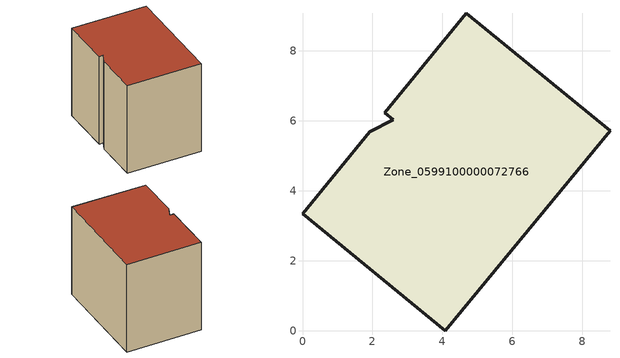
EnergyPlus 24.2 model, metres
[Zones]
Zone_0599100000072766
 floor ground (C_G): 4.68,9.07 8.79,5.71 4.08,0 0,3.34 1.92,5.68 2.59,6.03 2.36,6.22 z0
 wall outside (C_F): 4.08,0 8.79,5.71 4.68,9.07 2.36,6.22 2.59,6.03 1.92,5.68 0,3.34 4.08,0 z0:6.6
 roof outside (C_R): 8.79,5.71 4.68,9.07 2.36,6.22 2.59,6.03 1.92,5.68 0,3.34 4.08,0 z6.6
[BUILDING]
Pand.0599100000072766: North Axis=0; Terrain=City; Loads Convergence Tolerance Value=0.04; Temperature Convergence Tolerance Value=0.4; Solar Distribution=FullExterior; Maximum Number of Warmup Days=25; Minimum Number of Warmup Days=1
[Site:Location]
Rotterdam.The.Hague.AP_ZH_NLD Design_Conditions: Latitude=51.96; Longitude=4.45; Time Zone=1; Elevation=-4.5
[SITE:GROUNDTEMPERATURE:BUILDINGSURFACE]
18, 18, 18, 18, 18, 18, 18, 18, 18, 18, 18, 18
[MATERIAL] Thermal Absorptance=0.9; Solar Absorptance=0.7; Visible Absorptance=0.7
Name | Roughness | Thickness | Conductivity | Density | Specific Heat
G.TC.1946 | MediumSmooth | 0.15 | 1 | 540 | 1210
F.TC.1946 | Rough | 0.3 | 0.857143 | 1920 | 840
R.TC.1946 | MediumRough | 0.2 | 0.909091 | 1500 | 1000
[CONSTRUCTION]
C_G: G.TC.1946
C_F: F.TC.1946
C_R: R.TC.1946
[ZONE]
Zone_0599100000072766: Type=1; Multiplier=1; Ceiling Height=Autocalculate; Volume=Autocalculate; Floor Area=autocalculate; Part of Total Floor Area=Yes
[ZONEINFILTRATION:DESIGNFLOWRATE]
Infil_Zone_0599100000072766: Zone or ZoneList or Space or SpaceList=Zone_0599100000072766; Schedule=AlwaysOn; Design Flow Rate Calculation Method=Flow/Area; Flow Rate per Floor Area=0.003; Constant Term Coefficient=1; Temperature Term Coefficient=0; Velocity Term Coefficient=0; Velocity Squared Term Coefficient=0
[HVACTEMPLATE:ZONE:IDEALLOADSAIRSYSTEM]
Zone_0599100000072766: Maximum Heating Supply Air Temperature=50; Minimum Cooling Supply Air Temperature=13; Maximum Heating Supply Air Humidity Ratio=0.0156; Minimum Cooling Supply Air Humidity Ratio=0.0077; Heating Limit=NoLimit; Cooling Limit=NoLimit; Dehumidification Control Type=ConstantSensibleHeatRatio; Cooling Sensible Heat Ratio=0.7; Dehumidification Setpoint=60; Humidification Control Type=None; Humidification Setpoint=30; Outdoor Air Method=None; Outdoor Air Flow Rate per Person=0.00944; Outdoor Air Flow Rate per Zone Floor Area=0; Outdoor Air Flow Rate per Zone=0; Demand Controlled Ventilation Type=None; Outdoor Air Economizer Type=NoEconomizer; Heat Recovery Type=None; Sensible Heat Recovery Effectiveness=0.7; Latent Heat Recovery Effectiveness=0.65
[ZONECONTROL:THERMOSTAT]
ThermostatControl_Zone_0599100000072766: Zone or ZoneList=Zone_0599100000072766; Control Type Schedule=DualSetpointControlType; Control 1=Thermostat_Zone_0599100000072766; Temperature Difference Between Cutout And Setpoint=0
[THERMOSTATSETPOINT:DUALSETPOINT]
Thermostat_Zone_0599100000072766: Heating Setpoint Temperature Schedule=HeatingSetpoint_Zone_0599100000072766; Cooling Setpoint Temperature Schedule=CoolingSetpoint_Zone_0599100000072766
[SCHEDULE:COMPACT]
HeatingSetpoint_Zone_0599100000072766: Through: 12/31, For: AllDays, Until: 24:00, 21
CoolingSetpoint_Zone_0599100000072766: Through: 12/31, For: AllDays, Until: 24:00, 24
DualSetpointControlType: Through: 12/31, For: AllDays, Until: 24:00, 4
AlwaysOn: Through: 12/31, For: AllDays, Until: 24:00, 1
